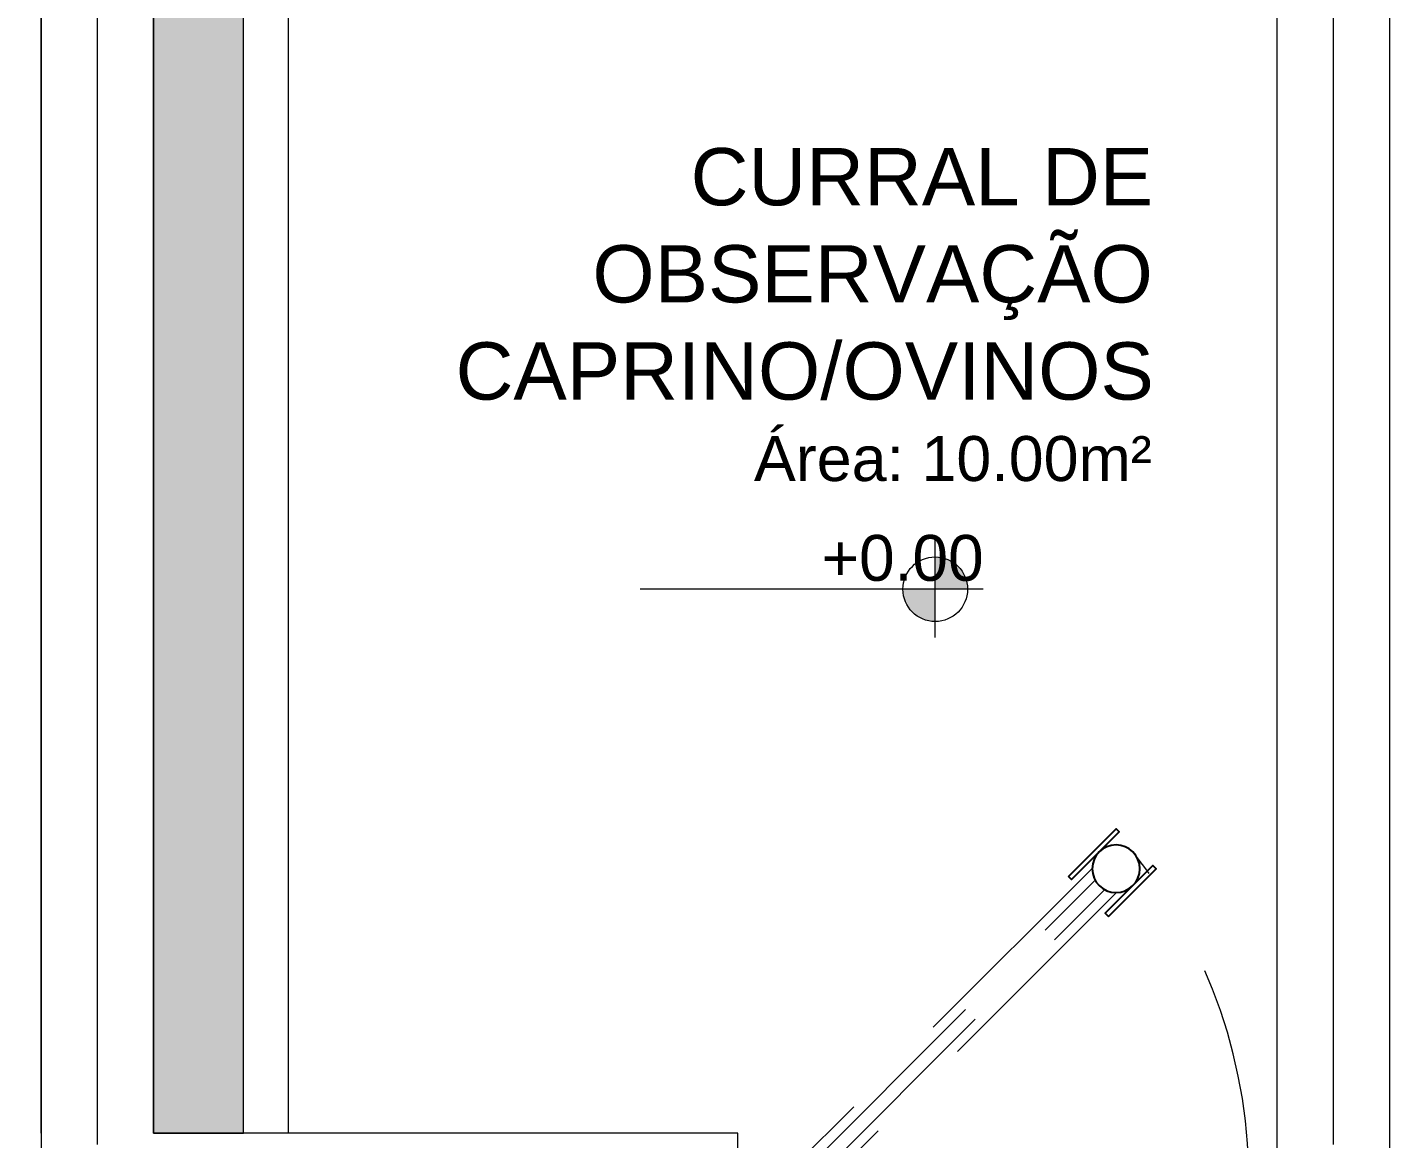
# Model space of a CAD drawing. Header units: metres. Extents: x 5 to 242, y -3 to 162.
# Drawn here: x 29.471 to 32.49, y 99.202 to 101.675 of the extents above; entities that cross this region are included whole.
import ezdxf

# ---------------------------------------------------------------- set-up
doc = ezdxf.new("R2010")
doc.units = ezdxf.units.M
doc.linetypes.add('IMPORT-Dashed _3_', pattern=[0.75, 0.5, -0.25])
doc.layers.add('1053_ARQ_BASE_MATADOURO_dwg', color=7, linetype='Continuous', lineweight=5, true_color=0x767676)
for name, color, linetype, lineweight in [('A-DETL', 7, 'Continuous', 5), ('A-DETL-GENF', 7, 'Continuous', 5), ('A-PROJEÇÃO', 7, 'IMPORT-Dashed _3_', 15), ('A-TEXTO1', 7, 'Continuous', 5), ('A-VISTA01', 7, 'Continuous', 20), ('A-VISTA04', 7, 'Continuous', 5), ('A-VISTA06', 7, 'Continuous', 5)]:
    doc.layers.add(name, color=color, linetype=linetype, lineweight=lineweight)
doc.styles.add('Arial_1', font='arial.ttf', dxfattribs={"height": 0.102})
doc.styles.add('Arial_2', font='arial.ttf', dxfattribs={"height": 0.1275})
doc.styles.add('Arial_3', font='arial.ttf', dxfattribs={"height": 0.1})

# ---------------------------------------------------------------- blocks, each defined once
blk = doc.blocks.new('1053_ARQ_BASE_MATADOURO_dwg_A$C3BBF43EE-4039606-CURRAL BOVINO')
at = {"layer": 'A-PROJEÇÃO', "color": 253, "true_color": 0xaaaaaa}
for p, q in [((0.0998, 0.1011), (1.0352, 0.1011)), ((1.0212, 0.078), (0.1138, 0.078)), ((1.0212, 0.048), (0.1138, 0.048)), ((0.0998, 0.0249), (1.0352, 0.0249))]:
    blk.add_line(p, q, dxfattribs=at)
at = {"layer": 'A-PROJEÇÃO', "color": 253, "linetype": 'Continuous', "lineweight": 25, "true_color": 0xaaaaaa, "flags": 128}
for points in [[(0.15, 0.126), (0, 0.126), (0, 0.116), (0.15, 0.116)], [(0.15, 0), (0, 0), (0, 0.01), (0.15, 0.01)]]:
    blk.add_lwpolyline(points, close=True, dxfattribs=at)
at = {"layer": 'A-PROJEÇÃO', "color": 253, "linetype": 'Continuous', "lineweight": 25, "true_color": 0xaaaaaa}
for centre in [(0.063, 0.063), (1.072, 0.063)]:
    blk.add_circle(centre, 0.053, dxfattribs=at)
blk = doc.blocks.new('1053_ARQ_BASE_MATADOURO_dwg_arq geral tgov-4039641-CURRAL BOVINO')
at = {"layer": 'A-TEXTO1', "lineweight": 9, "true_color": 0xe2e2e2}
h = blk.add_hatch(color=254, dxfattribs=at)
h.paths.add_polyline_path([(2.1888, 17.1667), (2.1888, 17.2385), (2.1169, 17.2385), (2.1194, 17.2199), (2.1265, 17.2026), (2.138, 17.1877), (2.1528, 17.1763), (2.1702, 17.1691)])
h.paths.add_polyline_path([(2.1888, 17.2385), (2.2606, 17.2385), (2.2588, 17.2545), (2.2535, 17.2697), (2.245, 17.2833), (2.2336, 17.2947), (2.22, 17.3033), (2.2048, 17.3086), (2.1888, 17.3104), (2.1888, 17.2545)])
at = {"layer": 'A-PROJEÇÃO', "color": 253, "true_color": 0xaaaaaa}
blk.add_arc((1.7204, 15.9222), 1.1664, 359.0644, 38.8647, dxfattribs=at)
at = {"layer": 'A-TEXTO1', "color": 253, "true_color": 0xaaaaaa}
for p, q in [((2.1888, 17.1311), (2.1888, 17.3583)), ((2.2952, 17.2385), (1.5323, 17.2385))]:
    blk.add_line(p, q, dxfattribs=at)
blk.add_circle((2.1888, 17.2385), 0.0719, dxfattribs=at)
at = {"layer": 'A-VISTA01', "color": 253, "true_color": 0xaaaaaa, "flags": 128}
for points in [[(0.1996, 16.0281), (0.1996, 20.0282), (0.1996, 16.0281), (0.1996, 15.7781), (0.4496, 15.7781), (0.4496, 15.7782), (1.7496, 15.7782), (1.7496, 16.0282), (0.4496, 16.0282), (0.4496, 19.9261)], [(7.0838, 20.0282), (3.1996, 20.0282), (3.1996, 16.0282), (3.1996, 15.7781), (2.9496, 15.7781), (2.9496, 16.0281), (2.9496, 20.0282)]]:
    blk.add_lwpolyline(points, dxfattribs=at)
at = {"layer": 'A-VISTA04', "color": 253, "true_color": 0xaaaaaa}
for p, q in [((0.3246, 16.0032), (0.3246, 20.0532)), ((3.0746, 20.0532), (3.0746, 16.0032))]:
    blk.add_line(p, q, dxfattribs=at)
at = {"layer": 'A-VISTA06', "color": 253, "true_color": 0xaaaaaa}
for p, q in [((0.6496, 16.0281), (0.6496, 20.0281)), ((0.7496, 16.0281), (0.7496, 20.0281))]:
    blk.add_line(p, q, dxfattribs=at)
at = {"extrusion": (0, 0, -1), "zscale": -0.9999999999999999, "rotation": 314.9999999998643}
blk.add_blockref('1053_ARQ_BASE_MATADOURO_dwg_A$C3BBF43EE-4039606-CURRAL BOVINO', (-2.6802, 16.6166), dxfattribs=at)
at = {"layer": 'A-TEXTO1', "attachment_point": 1, "line_spacing_factor": 0.941778}
for s, insert, char_height, width, style in [('CURRAL DE', (1.6446, 18.22), 0.1275, 1.226901, 'Arial_2'), ('OBSERVAÇÃO', (1.426, 18.0039), 0.1275, 1.489139, 'Arial_2'), ('CAPRINO/OVINOS', (1.1216, 17.7878), 0.1275, 1.854399, 'Arial_2'), ('Área: 10.00m²', (1.7855, 17.5792), 0.1, 1.057761, 'Arial_3'), ('+0.00', (1.9361, 17.3592), 0.102, 0.43082, 'Arial_1')]:
    blk.add_mtext(s, dxfattribs=dict(at, insert=insert, char_height=char_height, width=width, style=style))
blk = doc.blocks.new('1053_ARQ_BASE_MATADOURO_dwg-3625622-CURRAL BOVINO')
blk.add_blockref('1053_ARQ_BASE_MATADOURO_dwg_arq geral tgov-4039641-CURRAL BOVINO', (130.2098, 83.186))

msp = doc.modelspace()

# ---------------------------------------------------------------- hatches: boundary and pattern name
at = {"layer": 'A-DETL-GENF', "true_color": 0xbfdfff}
h = msp.add_hatch(color=254, dxfattribs=at)
h.paths.add_polyline_path([(36.3029, 99.2142), (36.5029, 99.2142), (36.5029, 103.2142), (36.4154, 103.2142), (36.4154, 103.1731), (36.4266, 103.1731), (36.4266, 103.1566), (36.4247, 103.1566), (36.4247, 103.0826), (36.4266, 103.0826), (36.4266, 103.0661), (36.4154, 103.0661), (36.415, 103.0237), (36.3904, 103.0239), (36.3904, 103.0661), (36.3792, 103.0661), (36.3792, 103.0826), (36.3811, 103.0826), (36.3811, 103.1121), (36.3029, 103.1121), (36.3029, 101.9079)])
h.paths.add_polyline_path([(27.2029, 99.2142), (27.2029, 103.2142), (27.1154, 103.2142), (27.1154, 103.1731), (27.1266, 103.1731), (27.1266, 103.1566), (27.1247, 103.1566), (27.1247, 103.0826), (27.1266, 103.0826), (27.1266, 103.0661), (27.1154, 103.0661), (27.115, 103.0237), (27.0904, 103.0239), (27.0904, 103.0661), (27.0792, 103.0661), (27.0792, 103.0826), (27.0811, 103.0826), (27.0811, 103.1121), (27.0029, 103.1121), (27.0029, 99.2142)])
h.paths.add_polyline_path([(40.5529, 99.2142), (40.7529, 99.2142), (40.7529, 103.2142), (40.6654, 103.2142), (40.6654, 103.1731), (40.6766, 103.1731), (40.6766, 103.1566), (40.6747, 103.1566), (40.6747, 103.0826), (40.6766, 103.0826), (40.6766, 103.0661), (40.6654, 103.0661), (40.665, 103.0237), (40.6404, 103.0239), (40.6404, 103.0661), (40.6292, 103.0661), (40.6292, 103.0826), (40.6311, 103.0826), (40.6311, 103.1121), (40.5529, 103.1121), (40.5529, 100.2242)])
h.paths.add_polyline_path([(29.7529, 99.2142), (29.9529, 99.2142), (29.9529, 103.2142), (29.8654, 103.2142), (29.8654, 103.1731), (29.8766, 103.1731), (29.8766, 103.1566), (29.8747, 103.1566), (29.8747, 103.0826), (29.8766, 103.0826), (29.8766, 103.0661), (29.8654, 103.0661), (29.865, 103.0237), (29.8404, 103.0239), (29.8404, 103.0661), (29.8292, 103.0661), (29.8292, 103.0826), (29.8311, 103.0826), (29.8311, 103.1121), (29.7529, 103.1121), (29.7529, 100.3582)])
h.paths.add_polyline_path([(40.5573, 103.1271), (40.6311, 103.1271), (40.6311, 103.1566), (40.6292, 103.1566), (40.6292, 103.1731), (40.6404, 103.1731), (40.6404, 103.2142), (40.5529, 103.2142), (40.5529, 103.1271)])
h.paths.add_polyline_path([(36.3073, 103.1271), (36.3811, 103.1271), (36.3811, 103.1566), (36.3792, 103.1566), (36.3792, 103.1731), (36.3904, 103.1731), (36.3904, 103.2142), (36.3029, 103.2142), (36.3029, 103.1271)])
h.paths.add_polyline_path([(29.7573, 103.1271), (29.8311, 103.1271), (29.8311, 103.1566), (29.8292, 103.1566), (29.8292, 103.1731), (29.8404, 103.1731), (29.8404, 103.2142), (29.7529, 103.2142), (29.7529, 103.1271)])
h.paths.add_polyline_path([(27.0029, 103.1271), (27.0811, 103.1271), (27.0811, 103.1566), (27.0792, 103.1566), (27.0792, 103.1731), (27.0904, 103.1731), (27.0904, 103.2142), (27.0029, 103.2142)])
h.paths.add_polyline_path([(21.8762, 106.8142), (22.8866, 106.8142), (22.8866, 107.2142), (17.7366, 107.2142), (17.7366, 107.0267), (17.9031, 107.0267), (17.9031, 107.0379), (17.9196, 107.0379), (17.9196, 107.036), (17.9936, 107.036), (17.9936, 107.0379), (18.0101, 107.0379), (18.0101, 107.0267), (18.0366, 107.0263), (18.0364, 107.0017), (18.0101, 107.0017), (18.0101, 106.9905), (17.9936, 106.9905), (17.9936, 106.9924), (17.9641, 106.9924), (17.9641, 106.8892), (17.9491, 106.8892), (17.949, 106.9924), (17.9196, 106.9924), (17.9196, 106.9905), (17.9031, 106.9905), (17.9031, 107.0017), (17.7366, 107.0017), (17.7366, 106.8142), (21.8737, 106.8142)])
h.paths.add_polyline_path([(18.0657, 109.8142), (18.1366, 109.8142), (18.1366, 117.3142), (17.9491, 117.3139), (17.9491, 117.1527), (17.9603, 117.1527), (17.9603, 117.1362), (17.9584, 117.1362), (17.9584, 117.0622), (17.9603, 117.0622), (17.9603, 117.0457), (17.9491, 117.0457), (17.9487, 117.0181), (17.9241, 117.0184), (17.9241, 117.0457), (17.9129, 117.0457), (17.9129, 117.0622), (17.9148, 117.0622), (17.9148, 117.0917), (17.8116, 117.0917), (17.8116, 117.1067), (17.9148, 117.1067), (17.9148, 117.1362), (17.9129, 117.1362), (17.9129, 117.1527), (17.9241, 117.1527), (17.9241, 117.3142), (17.7413, 117.3142), (17.7413, 109.8142)])
h.paths.add_polyline_path([(26.2366, 109.8142), (26.6366, 109.8142), (26.6366, 117.3142), (26.4491, 117.3139), (26.4491, 117.1527), (26.4603, 117.1527), (26.4603, 117.1362), (26.4584, 117.1362), (26.4584, 117.0622), (26.4603, 117.0622), (26.4603, 117.0457), (26.4491, 117.0457), (26.4487, 117.0181), (26.4241, 117.0184), (26.4241, 117.0457), (26.4129, 117.0457), (26.4129, 117.0622), (26.4148, 117.0622), (26.4148, 117.0917), (26.3116, 117.0917), (26.3116, 117.1067), (26.4148, 117.1067), (26.4148, 117.1362), (26.4129, 117.1362), (26.4129, 117.1527), (26.4241, 117.1527), (26.4241, 117.3142), (26.2366, 117.3142), (26.2366, 112.9245)])

# ---------------------------------------------------------------- linework, layer by layer
at = {"layer": 'A-DETL'}
for p, q in [((29.7529, 103.2142), (29.7529, 99.2142)), ((29.9529, 99.2142), (29.9529, 103.2142)), ((29.7529, 99.2142), (29.9529, 99.2142))]:
    msp.add_line(p, q, dxfattribs=at)

# ---------------------------------------------------------------- block references
at = {"layer": '1053_ARQ_BASE_MATADOURO_dwg', "color": 253, "true_color": 0xaaaaaa}
msp.add_blockref('1053_ARQ_BASE_MATADOURO_dwg-3625622-CURRAL BOVINO', (-100.9065, 0), dxfattribs=at)

doc.saveas('drawing.dxf')
